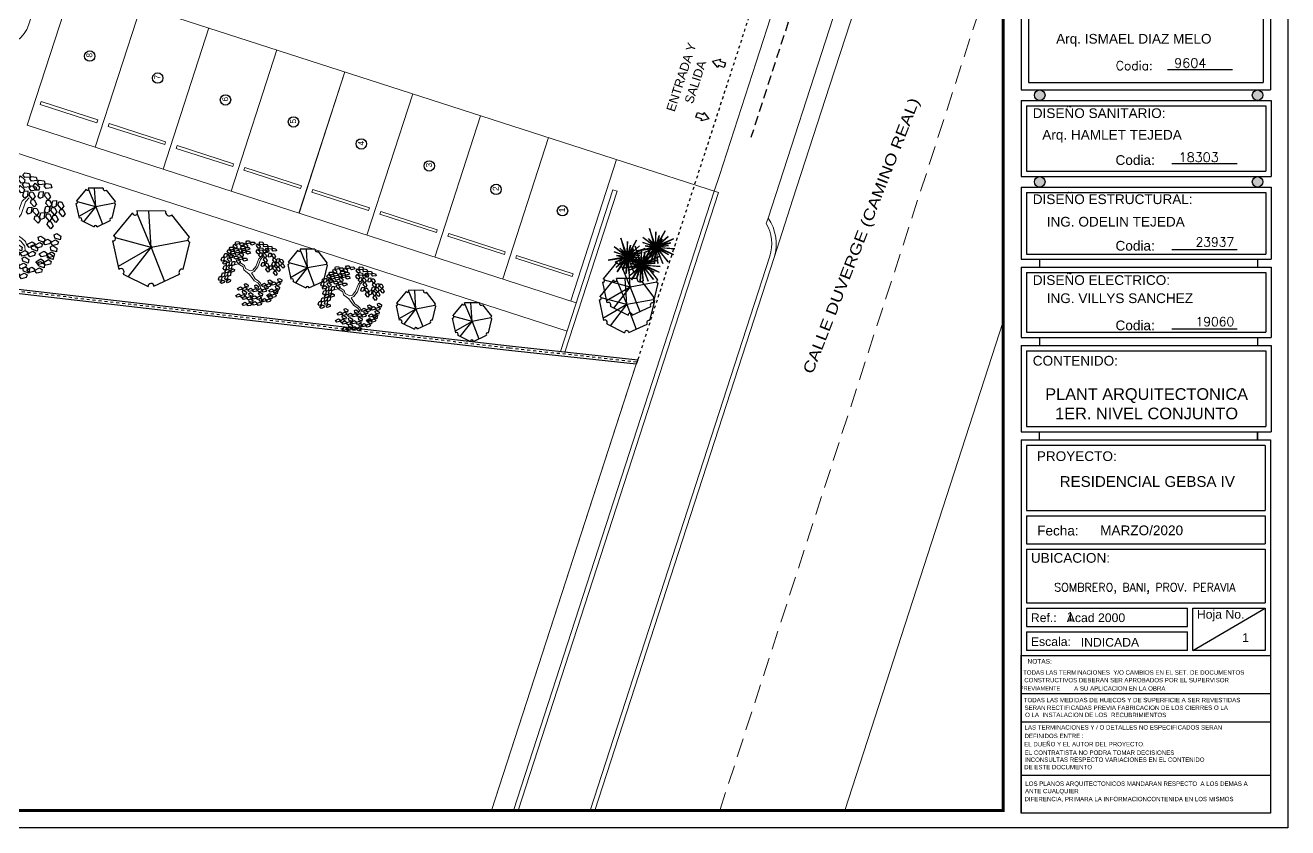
# Model space of a CAD drawing. Header units: feet. Extents: x 1019 to 2236, y -546 to 122.
# Drawn here: x 1097.82 to 1140.28, y -93.55 to -66.54 of the extents above; entities that cross this region are included whole.
import ezdxf
from ezdxf.enums import TextEntityAlignment as Align

# ---------------------------------------------------------------- set-up
doc = ezdxf.new("R2010")
doc.units = ezdxf.units.FT
doc.header["$LTSCALE"] = 0.05
doc.header["$MEASUREMENT"] = 0
for name, pattern in [('ACAD_ISO03W100', [30, 12, -18]), ('DASHDOT', [25.4, 12.7, -6.35, 0, -6.35]), ('HIDDEN', [9.525, 6.35, -3.175])]:
    doc.linetypes.add(name, pattern=pattern)
for name, color, linetype in [('1', 5, 'ACAD_ISO03W100'), ('DIM', 10, 'Continuous'), ('MARCO', 1, 'Continuous'), ('PISO', 8, 'Continuous'), ('RELLENO', 8, 'Continuous'), ('SOLAR', 2, 'DASHDOT'), ('TARGETA', 7, 'Continuous'), ('TARJETA2', 1, 'Continuous'), ('TEXTO', 2, 'Continuous'), ('textos', 7, 'Continuous'), ('TEXXT', 2, 'Continuous'), ('TXT', 2, 'Continuous')]:
    doc.layers.add(name, color=color, linetype=linetype)
for name, color, linetype, lineweight in [('A-GENM', 8, 'Continuous', 9), ('AGUAFRIA', 5, 'HIDDEN', 30), ('MB', 8, 'Continuous', 20), ('None', 7, 'Continuous', 5), ('PLANTAS', 7, 'Continuous', 9), ('VUELOS', 8, 'HIDDEN', 0)]:
    doc.layers.add(name, color=color, linetype=linetype, lineweight=lineweight)
doc.layers.add('PLANTS', color=7, linetype='Continuous', true_color=0x005716)
doc.styles.add('DAMIAN', font='arial.ttf', dxfattribs={"height": 0.12})
doc.styles.add('DIMTEXT', font='arial.ttf')
doc.styles.add('RomanD_1', font='arial.ttf', dxfattribs={"height": 150})
doc.styles.get("Standard").update_dxf_attribs({"font": 'arial.ttf'})
doc.styles.add('TITTEXTM', font='romanc.shx')

# ---------------------------------------------------------------- blocks, each defined once
blk = doc.blocks.new('Arbol200')
at = {"color": 33, "linetype": 'Continuous'}
for p, q in [((-0.703, 0.327), (-0.864, 0.436)), ((-0.703, 0.427), (-0.856, 0.517)), ((-0.28, 0.372), (-0.703, 0.427)), ((0.373, 0.354), (0.457, 0.554)), ((0.457, 0.554), (0.534, 0.672)), ((0.474, 0.309), (0.551, 0.526)), ((0.534, 0.672), (0.618, 0.726)), ((0.551, 0.526), (0.678, 0.681)), ((0.678, 0.681), (0.822, 0.726)), ((-0.288, 0.254), (-0.703, 0.327)), ((-0.059, 0.136), (-0.288, 0.254)), ((0, 0.218), (-0.28, 0.372)), ((0, 0), (-0.059, 0.136)), ((0.093, 0.1), (0, 0.218)), ((0.093, 0.1), (0.373, 0.354)), ((0.178, -0.018), (0.339, 0.164)), ((0.339, 0.164), (0.474, 0.309)), ((-0.22, -0.345), (-0.339, -0.635)), ((-0.127, -0.399), (-0.237, -0.681)), ((-0.076, -0.254), (-0.22, -0.345)), ((0.017, -0.336), (-0.127, -0.399)), ((0, 0), (-0.076, -0.254)), ((0.178, -0.018), (0.017, -0.336)), ((-0.237, -0.681), (-0.17, -0.826))]:
    blk.add_line(p, q, dxfattribs=at)
at = {"layer": 'PLANTS', "linetype": 'Continuous'}
for p, q in [((-0.926, 1.555), (-0.808, 1.652)), ((-0.808, 1.652), (-0.703, 1.601)), ((-0.697, 1.644), (-0.579, 1.741)), ((-0.685, 1.556), (-0.697, 1.644)), ((-0.474, 1.69), (-0.58, 1.542)), ((-0.579, 1.741), (-0.474, 1.69)), ((0.091, 1.601), (0.15, 1.742)), ((0.15, 1.742), (0.267, 1.747)), ((0.267, 1.747), (0.243, 1.567)), ((0.294, 1.605), (0.335, 1.703)), ((0.409, 1.465), (0.294, 1.605)), ((0.335, 1.703), (0.423, 1.692)), ((0.423, 1.692), (0.486, 1.553)), ((0.489, 1.556), (0.548, 1.697)), ((0.548, 1.697), (0.665, 1.701)), ((0.665, 1.701), (0.641, 1.522)), ((0.692, 1.56), (0.733, 1.658)), ((0.733, 1.658), (0.821, 1.647)), ((0.752, 1.501), (0.81, 1.643)), ((0.81, 1.643), (0.927, 1.647)), ((0.821, 1.647), (0.884, 1.508)), ((0.927, 1.647), (0.903, 1.467)), ((-0.939, 1.391), (-0.759, 1.414)), ((-0.904, 1.279), (-0.939, 1.391)), ((-0.914, 1.468), (-0.926, 1.555)), ((-0.809, 1.454), (-0.914, 1.468)), ((-0.753, 1.259), (-0.904, 1.279)), ((-0.9, 1.172), (-0.782, 1.269)), ((-0.703, 1.601), (-0.809, 1.454)), ((-0.677, 1.218), (-0.783, 1.07)), ((-0.782, 1.269), (-0.677, 1.218)), ((-0.759, 1.414), (-0.697, 1.327)), ((-0.697, 1.327), (-0.753, 1.259)), ((-0.718, 1.209), (-0.538, 1.232)), ((-0.684, 1.097), (-0.718, 1.209)), ((-0.706, 1.374), (-0.588, 1.471)), ((-0.694, 1.286), (-0.706, 1.374)), ((-0.589, 1.272), (-0.694, 1.286)), ((-0.58, 1.542), (-0.685, 1.556)), ((-0.483, 1.419), (-0.589, 1.272)), ((-0.588, 1.471), (-0.483, 1.419)), ((-0.538, 1.232), (-0.477, 1.146)), ((-0.477, 1.463), (-0.359, 1.559)), ((-0.465, 1.375), (-0.477, 1.463)), ((-0.477, 1.256), (-0.359, 1.353)), ((-0.465, 1.168), (-0.477, 1.256)), ((-0.359, 1.361), (-0.465, 1.375)), ((-0.254, 1.301), (-0.36, 1.154)), ((-0.359, 1.559), (-0.253, 1.508)), ((-0.253, 1.508), (-0.359, 1.361)), ((-0.359, 1.353), (-0.254, 1.301)), ((-0.248, 1.345), (-0.13, 1.441)), ((-0.236, 1.257), (-0.248, 1.345)), ((-0.131, 1.243), (-0.236, 1.257)), ((-0.025, 1.39), (-0.131, 1.243)), ((-0.13, 1.441), (-0.025, 1.39)), ((0.143, 1.529), (0.091, 1.601)), ((0.243, 1.567), (0.143, 1.529)), ((0.269, 1.12), (0.328, 1.261)), ((0.321, 1.361), (0.361, 1.459)), ((0.436, 1.22), (0.321, 1.361)), ((0.328, 1.261), (0.445, 1.266)), ((0.361, 1.459), (0.449, 1.448)), ((0.486, 1.553), (0.409, 1.465)), ((0.445, 1.266), (0.421, 1.086)), ((0.513, 1.309), (0.436, 1.22)), ((0.449, 1.448), (0.513, 1.309)), ((0.472, 1.124), (0.513, 1.222)), ((0.541, 1.484), (0.489, 1.556)), ((0.513, 1.222), (0.601, 1.211)), ((0.641, 1.522), (0.541, 1.484)), ((0.601, 1.211), (0.664, 1.072)), ((0.808, 1.42), (0.692, 1.56)), ((0.719, 1.316), (0.76, 1.414)), ((0.834, 1.175), (0.719, 1.316)), ((0.804, 1.43), (0.752, 1.501)), ((0.76, 1.414), (0.848, 1.403)), ((0.903, 1.467), (0.804, 1.43)), ((0.884, 1.508), (0.808, 1.42)), ((0.911, 1.264), (0.834, 1.175)), ((0.848, 1.403), (0.911, 1.264)), ((0.955, 1.506), (0.995, 1.604)), ((1.07, 1.365), (0.955, 1.506)), ((0.982, 1.261), (1.022, 1.359)), ((1.097, 1.121), (0.982, 1.261)), ((0.995, 1.604), (1.083, 1.593)), ((1.022, 1.359), (1.11, 1.348)), ((1.059, 1.271), (1.118, 1.412)), ((1.111, 1.199), (1.059, 1.271)), ((1.147, 1.454), (1.07, 1.365)), ((1.083, 1.593), (1.147, 1.454)), ((1.173, 1.209), (1.097, 1.121)), ((1.11, 1.348), (1.173, 1.209)), ((1.211, 1.236), (1.111, 1.199)), ((1.118, 1.412), (1.235, 1.416)), ((1.235, 1.416), (1.211, 1.236)), ((1.262, 1.275), (1.303, 1.373)), ((1.377, 1.134), (1.262, 1.275)), ((1.303, 1.373), (1.391, 1.362)), ((1.454, 1.223), (1.377, 1.134)), ((1.391, 1.362), (1.454, 1.223)), ((-1.478, 0.877), (-1.373, 0.93)), ((-1.472, 0.725), (-1.478, 0.877)), ((-1.41, 1.113), (-1.305, 1.166)), ((-1.404, 0.961), (-1.41, 1.113)), ((-1.327, 0.917), (-1.404, 0.961)), ((-1.373, 0.93), (-1.32, 0.756)), ((-1.252, 0.993), (-1.327, 0.917)), ((-1.305, 1.166), (-1.252, 0.993)), ((-1.142, 0.919), (-0.962, 0.942)), ((-1.108, 0.807), (-1.142, 0.919)), ((-1.13, 1.083), (-1.012, 1.18)), ((-1.118, 0.995), (-1.13, 1.083)), ((-1.012, 0.982), (-1.118, 0.995)), ((-0.956, 0.787), (-1.108, 0.807)), ((-1.012, 1.18), (-0.906, 1.129)), ((-0.906, 1.129), (-1.012, 0.982)), ((-0.962, 0.942), (-0.9, 0.855)), ((-0.9, 0.855), (-0.956, 0.787)), ((-0.888, 1.084), (-0.9, 1.172)), ((-0.783, 1.07), (-0.888, 1.084)), ((-0.533, 1.077), (-0.684, 1.097)), ((-0.571, 0.82), (-0.452, 0.917)), ((-0.559, 0.732), (-0.571, 0.82)), ((-0.477, 1.146), (-0.533, 1.077)), ((-0.49, 1.091), (-0.31, 1.114)), ((-0.455, 0.979), (-0.49, 1.091)), ((-0.36, 1.154), (-0.465, 1.168)), ((-0.304, 0.959), (-0.455, 0.979)), ((-0.347, 0.866), (-0.453, 0.718)), ((-0.452, 0.917), (-0.347, 0.866)), ((-0.341, 0.909), (-0.223, 1.006)), ((-0.329, 0.821), (-0.341, 0.909)), ((-0.224, 0.807), (-0.329, 0.821)), ((-0.31, 1.114), (-0.248, 1.028)), ((-0.248, 1.028), (-0.304, 0.959)), ((-0.118, 0.954), (-0.224, 0.807)), ((-0.223, 1.006), (-0.118, 0.954)), ((0.321, 1.048), (0.269, 1.12)), ((0.421, 1.086), (0.321, 1.048)), ((0.587, 0.984), (0.472, 1.124)), ((0.499, 0.88), (0.539, 0.978)), ((0.614, 0.739), (0.499, 0.88)), ((0.539, 0.978), (0.627, 0.967)), ((0.583, 0.957), (0.641, 1.098)), ((0.635, 0.885), (0.583, 0.957)), ((0.664, 1.072), (0.587, 0.984)), ((0.691, 0.828), (0.614, 0.739)), ((0.627, 0.967), (0.691, 0.828)), ((0.734, 0.922), (0.635, 0.885)), ((0.641, 1.098), (0.758, 1.102)), ((0.758, 1.102), (0.734, 0.922)), ((0.785, 0.961), (0.826, 1.059)), ((0.901, 0.821), (0.785, 0.961)), ((0.812, 0.716), (0.853, 0.815)), ((0.826, 1.059), (0.914, 1.048)), ((0.853, 0.815), (0.941, 0.804)), ((0.977, 0.909), (0.901, 0.821)), ((0.914, 1.048), (0.977, 0.909)), ((0.941, 0.804), (1.004, 0.665)), ((1.015, 0.748), (1.073, 0.889)), ((1.073, 0.889), (1.19, 0.894)), ((1.19, 0.894), (1.166, 0.714)), ((1.218, 0.752), (1.258, 0.85)), ((1.258, 0.85), (1.346, 0.839)), ((1.289, 1.03), (1.329, 1.128)), ((1.404, 0.89), (1.289, 1.03)), ((1.321, 0.829), (1.38, 0.97)), ((1.373, 0.757), (1.321, 0.829)), ((1.329, 1.128), (1.418, 1.117)), ((1.346, 0.839), (1.409, 0.7)), ((1.38, 0.97), (1.497, 0.975)), ((1.481, 0.978), (1.404, 0.89)), ((1.418, 1.117), (1.481, 0.978)), ((1.497, 0.975), (1.473, 0.795)), ((1.524, 0.833), (1.565, 0.932)), ((1.639, 0.693), (1.524, 0.833)), ((1.565, 0.932), (1.653, 0.921)), ((1.653, 0.921), (1.716, 0.782)), ((-1.613, 0.378), (-1.509, 0.431)), ((-1.545, 0.614), (-1.441, 0.667)), ((-1.539, 0.462), (-1.545, 0.614)), ((-1.462, 0.418), (-1.539, 0.462)), ((-1.509, 0.431), (-1.456, 0.257)), ((-1.395, 0.681), (-1.472, 0.725)), ((-1.387, 0.493), (-1.462, 0.418)), ((-1.441, 0.667), (-1.387, 0.493)), ((-1.32, 0.756), (-1.395, 0.681)), ((-1.348, 0.615), (-1.258, 0.772)), ((-1.239, 0.575), (-1.348, 0.615)), ((-1.308, 0.423), (-1.204, 0.476)), ((-1.303, 0.271), (-1.308, 0.423)), ((-1.258, 0.772), (-1.152, 0.769)), ((-1.24, 0.66), (-1.136, 0.712)), ((-1.235, 0.507), (-1.24, 0.66)), ((-1.131, 0.683), (-1.239, 0.575)), ((-1.157, 0.463), (-1.235, 0.507)), ((-1.204, 0.476), (-1.151, 0.302)), ((-1.083, 0.539), (-1.157, 0.463)), ((-1.152, 0.769), (-1.131, 0.683)), ((-1.136, 0.712), (-1.083, 0.539)), ((-1.066, 0.438), (-0.886, 0.461)), ((-1.032, 0.326), (-1.066, 0.438)), ((-1.053, 0.602), (-0.935, 0.699)), ((-1.042, 0.514), (-1.053, 0.602)), ((-0.936, 0.501), (-1.042, 0.514)), ((-0.83, 0.648), (-0.936, 0.501)), ((-0.935, 0.699), (-0.83, 0.648)), ((-0.886, 0.461), (-0.824, 0.374)), ((-0.824, 0.691), (-0.706, 0.788)), ((-0.812, 0.603), (-0.824, 0.691)), ((-0.707, 0.589), (-0.812, 0.603)), ((-0.601, 0.737), (-0.707, 0.589)), ((-0.706, 0.788), (-0.601, 0.737)), ((-0.583, 0.655), (-0.403, 0.678)), ((-0.549, 0.544), (-0.583, 0.655)), ((-0.453, 0.718), (-0.559, 0.732)), ((-0.397, 0.523), (-0.549, 0.544)), ((-0.403, 0.678), (-0.341, 0.592)), ((-0.341, 0.592), (-0.397, 0.523)), ((0.667, 0.467), (0.726, 0.608)), ((0.719, 0.395), (0.667, 0.467)), ((0.819, 0.432), (0.719, 0.395)), ((0.726, 0.608), (0.843, 0.612)), ((0.927, 0.576), (0.812, 0.716)), ((0.843, 0.612), (0.819, 0.432)), ((0.87, 0.471), (0.911, 0.569)), ((0.985, 0.33), (0.87, 0.471)), ((0.911, 0.569), (0.999, 0.558)), ((1.004, 0.665), (0.927, 0.576)), ((1.062, 0.419), (0.985, 0.33)), ((0.999, 0.558), (1.062, 0.419)), ((1.067, 0.676), (1.015, 0.748)), ((1.166, 0.714), (1.067, 0.676)), ((1.333, 0.612), (1.218, 0.752)), ((1.244, 0.508), (1.285, 0.606)), ((1.36, 0.367), (1.244, 0.508)), ((1.285, 0.606), (1.373, 0.595)), ((1.409, 0.7), (1.333, 0.612)), ((1.436, 0.456), (1.36, 0.367)), ((1.473, 0.795), (1.373, 0.757)), ((1.373, 0.595), (1.436, 0.456)), ((1.455, 0.312), (1.514, 0.453)), ((1.514, 0.453), (1.631, 0.458)), ((1.551, 0.589), (1.591, 0.687)), ((1.666, 0.449), (1.551, 0.589)), ((1.591, 0.687), (1.679, 0.676)), ((1.631, 0.458), (1.607, 0.278)), ((1.716, 0.782), (1.639, 0.693)), ((1.658, 0.316), (1.699, 0.415)), ((1.743, 0.537), (1.666, 0.449)), ((1.679, 0.676), (1.743, 0.537)), ((1.699, 0.415), (1.787, 0.403)), ((1.787, 0.403), (1.85, 0.264)), ((-1.608, 0.225), (-1.613, 0.378)), ((-1.53, 0.182), (-1.608, 0.225)), ((-1.456, 0.257), (-1.53, 0.182)), ((-1.484, 0.116), (-1.393, 0.273)), ((-1.374, 0.075), (-1.484, 0.116)), ((-1.393, 0.273), (-1.287, 0.27)), ((-1.266, 0.184), (-1.374, 0.075)), ((-1.225, 0.227), (-1.303, 0.271)), ((-1.287, 0.27), (-1.266, 0.184)), ((-1.151, 0.302), (-1.225, 0.227)), ((-1.179, 0.161), (-1.088, 0.318)), ((-1.069, 0.121), (-1.179, 0.161)), ((-1.088, 0.318), (-0.982, 0.315)), ((-0.961, 0.229), (-1.069, 0.121)), ((-0.88, 0.305), (-1.032, 0.326)), ((-0.982, 0.315), (-0.961, 0.229)), ((-0.824, 0.374), (-0.88, 0.305)), ((0.701, -0.087), (0.76, 0.054)), ((0.76, 0.054), (0.877, 0.058)), ((0.877, 0.058), (0.853, -0.122)), ((0.897, 0.226), (0.938, 0.324)), ((1.012, 0.086), (0.897, 0.226)), ((0.904, -0.083), (0.945, 0.015)), ((0.938, 0.324), (1.026, 0.313)), ((0.945, 0.015), (1.033, 0.004)), ((1.089, 0.174), (1.012, 0.086)), ((1.026, 0.313), (1.089, 0.174)), ((1.033, 0.004), (1.096, -0.135)), ((1.091, -0.105), (1.149, 0.036)), ((1.133, 0.24), (1.192, 0.381)), ((1.185, 0.168), (1.133, 0.24)), ((1.149, 0.036), (1.266, 0.04)), ((1.285, 0.205), (1.185, 0.168)), ((1.192, 0.381), (1.309, 0.385)), ((1.266, 0.04), (1.242, -0.14)), ((1.309, 0.385), (1.285, 0.205)), ((1.336, 0.244), (1.377, 0.342)), ((1.451, 0.104), (1.336, 0.244)), ((1.363, -0.001), (1.403, 0.098)), ((1.377, 0.342), (1.465, 0.331)), ((1.403, 0.098), (1.491, 0.086)), ((1.528, 0.192), (1.451, 0.104)), ((1.507, 0.24), (1.455, 0.312)), ((1.465, 0.331), (1.528, 0.192)), ((1.491, 0.086), (1.555, -0.053)), ((1.607, 0.278), (1.507, 0.24)), ((1.773, 0.176), (1.658, 0.316)), ((1.685, 0.072), (1.725, 0.17)), ((1.8, -0.068), (1.685, 0.072)), ((1.725, 0.17), (1.813, 0.159)), ((1.85, 0.264), (1.773, 0.176)), ((1.877, 0.02), (1.8, -0.068)), ((1.813, 0.159), (1.877, 0.02)), ((-1.553, -0.335), (-1.463, -0.262)), ((-1.516, -0.483), (-1.553, -0.335)), ((-1.537, -0.09), (-1.446, -0.016)), ((-1.499, -0.238), (-1.537, -0.09)), ((-1.414, -0.264), (-1.499, -0.238)), ((-1.463, -0.262), (-1.374, -0.42)), ((-1.446, -0.016), (-1.357, -0.175)), ((-1.357, -0.175), (-1.414, -0.264)), ((-1.372, -0.564), (-1.316, -0.391)), ((-1.316, -0.391), (-1.212, -0.372)), ((-1.212, -0.372), (-1.173, -0.452)), ((-1.206, -0.308), (-1.116, -0.234)), ((-1.169, -0.456), (-1.206, -0.308)), ((-1.116, -0.234), (-1.027, -0.392)), ((-1.027, -0.392), (-1.084, -0.482)), ((-1.028, -0.471), (-0.937, -0.398)), ((-1.012, -0.226), (-0.921, -0.152)), ((-0.974, -0.374), (-1.012, -0.226)), ((-0.889, -0.4), (-0.974, -0.374)), ((-0.937, -0.398), (-0.849, -0.556)), ((-0.921, -0.152), (-0.832, -0.311)), ((-0.832, -0.311), (-0.889, -0.4)), ((-0.622, -0.317), (-0.531, -0.243)), ((-0.584, -0.465), (-0.622, -0.317)), ((-0.531, -0.243), (-0.442, -0.402)), ((0.753, -0.159), (0.701, -0.087)), ((0.853, -0.122), (0.753, -0.159)), ((1.019, -0.223), (0.904, -0.083)), ((0.931, -0.328), (0.971, -0.229)), ((1.046, -0.468), (0.931, -0.328)), ((0.971, -0.229), (1.059, -0.24)), ((1.096, -0.135), (1.019, -0.223)), ((1.123, -0.379), (1.046, -0.468)), ((1.059, -0.24), (1.123, -0.379)), ((1.143, -0.177), (1.091, -0.105)), ((1.242, -0.14), (1.143, -0.177)), ((1.294, -0.101), (1.334, -0.003)), ((1.409, -0.241), (1.294, -0.101)), ((1.321, -0.346), (1.361, -0.247)), ((1.436, -0.486), (1.321, -0.346)), ((1.334, -0.003), (1.422, -0.014)), ((1.361, -0.247), (1.449, -0.259)), ((1.478, -0.141), (1.363, -0.001)), ((1.485, -0.153), (1.409, -0.241)), ((1.422, -0.014), (1.485, -0.153)), ((1.512, -0.398), (1.436, -0.486)), ((1.449, -0.259), (1.512, -0.398)), ((1.555, -0.053), (1.478, -0.141)), ((-1.431, -0.51), (-1.516, -0.483)), ((-1.374, -0.42), (-1.431, -0.51)), ((-1.384, -0.644), (-1.293, -0.57)), ((-1.347, -0.792), (-1.384, -0.644)), ((-1.256, -0.58), (-1.372, -0.564)), ((-1.262, -0.818), (-1.347, -0.792)), ((-1.293, -0.57), (-1.205, -0.728)), ((-1.205, -0.728), (-1.262, -0.818)), ((-1.173, -0.452), (-1.256, -0.58)), ((-1.223, -0.553), (-1.132, -0.479)), ((-1.185, -0.701), (-1.223, -0.553)), ((-1.1, -0.727), (-1.185, -0.701)), ((-1.084, -0.482), (-1.169, -0.456)), ((-1.132, -0.479), (-1.043, -0.638)), ((-1.043, -0.638), (-1.1, -0.727)), ((-1.041, -0.782), (-0.986, -0.609)), ((-0.925, -0.798), (-1.041, -0.782)), ((-0.99, -0.619), (-1.028, -0.471)), ((-0.906, -0.646), (-0.99, -0.619)), ((-0.986, -0.609), (-0.882, -0.59)), ((-0.843, -0.67), (-0.925, -0.798)), ((-0.849, -0.556), (-0.906, -0.646)), ((-0.882, -0.59), (-0.843, -0.67)), ((-0.846, -0.7), (-0.791, -0.527)), ((-0.731, -0.716), (-0.846, -0.7)), ((-0.842, -0.78), (-0.751, -0.706)), ((-0.804, -0.928), (-0.842, -0.78)), ((-0.791, -0.527), (-0.687, -0.508)), ((-0.751, -0.706), (-0.663, -0.864)), ((-0.648, -0.588), (-0.731, -0.716)), ((-0.687, -0.508), (-0.648, -0.588)), ((-0.639, -0.562), (-0.548, -0.489)), ((-0.601, -0.71), (-0.639, -0.562)), ((-0.63, -0.798), (-0.539, -0.724)), ((-0.593, -0.946), (-0.63, -0.798)), ((-0.516, -0.736), (-0.601, -0.71)), ((-0.499, -0.491), (-0.584, -0.465)), ((-0.548, -0.489), (-0.459, -0.647)), ((-0.539, -0.724), (-0.451, -0.883)), ((-0.459, -0.647), (-0.516, -0.736)), ((-0.442, -0.402), (-0.499, -0.491)), ((-0.457, -0.791), (-0.401, -0.618)), ((-0.341, -0.807), (-0.457, -0.791)), ((-0.401, -0.618), (-0.297, -0.599)), ((-0.258, -0.679), (-0.341, -0.807)), ((-0.297, -0.599), (-0.258, -0.679)), ((-1.401, -0.889), (-1.31, -0.815)), ((-1.363, -1.037), (-1.401, -0.889)), ((-1.278, -1.063), (-1.363, -1.037)), ((-1.31, -0.815), (-1.221, -0.974)), ((-1.221, -0.974), (-1.278, -1.063)), ((-1.219, -1.118), (-1.164, -0.945)), ((-1.103, -1.134), (-1.219, -1.118)), ((-1.164, -0.945), (-1.059, -0.926)), ((-1.021, -1.006), (-1.103, -1.134)), ((-1.059, -0.926), (-1.021, -1.006)), ((-1.054, -1.134), (-0.963, -1.06)), ((-1.016, -1.282), (-1.054, -1.134)), ((-1.037, -0.889), (-0.946, -0.815)), ((-0.999, -1.037), (-1.037, -0.889)), ((-0.915, -1.063), (-0.999, -1.037)), ((-0.963, -1.06), (-0.874, -1.219)), ((-0.946, -0.815), (-0.857, -0.973)), ((-0.857, -0.973), (-0.915, -1.063)), ((-0.872, -1.363), (-0.817, -1.19)), ((-0.859, -1.025), (-0.768, -0.951)), ((-0.821, -1.173), (-0.859, -1.025)), ((-0.736, -1.199), (-0.821, -1.173)), ((-0.817, -1.19), (-0.712, -1.171)), ((-0.72, -0.954), (-0.804, -0.928)), ((-0.768, -0.951), (-0.679, -1.11)), ((-0.679, -1.11), (-0.736, -1.199)), ((-0.663, -0.864), (-0.72, -0.954)), ((-0.712, -1.171), (-0.674, -1.251)), ((-0.677, -1.254), (-0.622, -1.081)), ((-0.647, -1.043), (-0.556, -0.97)), ((-0.609, -1.191), (-0.647, -1.043)), ((-0.622, -1.081), (-0.517, -1.062)), ((-0.524, -1.218), (-0.609, -1.191)), ((-0.508, -0.972), (-0.593, -0.946)), ((-0.479, -1.142), (-0.561, -1.27)), ((-0.556, -0.97), (-0.467, -1.128)), ((-0.467, -1.128), (-0.524, -1.218)), ((-0.517, -1.062), (-0.479, -1.142)), ((-0.451, -0.883), (-0.508, -0.972)), ((-0.465, -1.272), (-0.41, -1.099)), ((-0.41, -1.099), (-0.305, -1.08)), ((-0.267, -1.16), (-0.349, -1.288)), ((-0.327, -0.888), (-0.146, -0.871)), ((-0.296, -1.001), (-0.327, -0.888)), ((-0.305, -1.08), (-0.267, -1.16)), ((-0.146, -1.026), (-0.296, -1.001)), ((-0.242, -1.169), (-0.061, -1.152)), ((-0.212, -1.282), (-0.242, -1.169)), ((-0.146, -0.871), (-0.087, -0.959)), ((-0.087, -0.959), (-0.146, -1.026)), ((-0.109, -1.002), (0.072, -0.985)), ((-0.079, -1.115), (-0.109, -1.002)), ((0.072, -1.14), (-0.079, -1.115)), ((-0.061, -1.152), (-0.003, -1.24)), ((0.068, -0.921), (0.093, -0.817)), ((0.204, -1.041), (0.068, -0.921)), ((0.072, -0.985), (0.13, -1.073)), ((0.13, -1.073), (0.072, -1.14)), ((0.093, -0.817), (0.182, -0.814)), ((0.153, -1.202), (0.178, -1.099)), ((0.289, -1.322), (0.153, -1.202)), ((0.178, -1.099), (0.266, -1.096)), ((0.182, -0.814), (0.266, -0.942)), ((0.266, -0.942), (0.204, -1.041)), ((0.258, -0.988), (0.438, -0.97)), ((0.288, -1.1), (0.258, -0.988)), ((0.266, -1.096), (0.351, -1.223)), ((0.439, -1.126), (0.288, -1.1)), ((0.438, -0.97), (0.497, -1.059)), ((0.497, -1.059), (0.439, -1.126)), ((0.475, -1.102), (0.656, -1.085)), ((0.506, -1.215), (0.475, -1.102)), ((0.653, -1.02), (0.677, -0.917)), ((0.789, -1.141), (0.653, -1.02)), ((0.656, -1.085), (0.715, -1.173)), ((0.715, -1.173), (0.656, -1.24)), ((0.677, -0.917), (0.766, -0.914)), ((0.766, -0.914), (0.85, -1.042)), ((0.85, -1.042), (0.789, -1.141)), ((-0.931, -1.308), (-1.016, -1.282)), ((-0.874, -1.219), (-0.931, -1.308)), ((-0.756, -1.379), (-0.872, -1.363)), ((-0.674, -1.251), (-0.756, -1.379)), ((-0.561, -1.27), (-0.677, -1.254)), ((-0.666, -1.369), (-0.485, -1.352)), ((-0.635, -1.482), (-0.666, -1.369)), ((-0.485, -1.507), (-0.635, -1.482)), ((-0.485, -1.352), (-0.426, -1.44)), ((-0.426, -1.44), (-0.485, -1.507)), ((-0.349, -1.288), (-0.465, -1.272)), ((-0.448, -1.483), (-0.267, -1.466)), ((-0.418, -1.596), (-0.448, -1.483)), ((-0.267, -1.621), (-0.418, -1.596)), ((-0.271, -1.402), (-0.246, -1.298)), ((-0.135, -1.522), (-0.271, -1.402)), ((-0.267, -1.466), (-0.209, -1.554)), ((-0.209, -1.554), (-0.267, -1.621)), ((-0.246, -1.298), (-0.157, -1.295)), ((-0.061, -1.307), (-0.212, -1.282)), ((-0.157, -1.295), (-0.073, -1.423)), ((-0.073, -1.423), (-0.135, -1.522)), ((-0.003, -1.24), (-0.061, -1.307)), ((-0.024, -1.283), (0.156, -1.266)), ((0.006, -1.396), (-0.024, -1.283)), ((0.157, -1.421), (0.006, -1.396)), ((0.156, -1.266), (0.215, -1.355)), ((0.215, -1.355), (0.157, -1.421)), ((0.351, -1.223), (0.289, -1.322)), ((0.368, -1.296), (0.549, -1.279)), ((0.398, -1.409), (0.368, -1.296)), ((0.549, -1.434), (0.398, -1.409)), ((0.656, -1.24), (0.506, -1.215)), ((0.549, -1.279), (0.607, -1.367)), ((0.607, -1.367), (0.549, -1.434)), ((0.586, -1.41), (0.766, -1.393)), ((0.616, -1.523), (0.586, -1.41)), ((0.767, -1.549), (0.616, -1.523)), ((0.763, -1.329), (0.788, -1.226)), ((0.899, -1.449), (0.763, -1.329)), ((0.766, -1.393), (0.825, -1.482)), ((0.825, -1.482), (0.767, -1.549)), ((0.788, -1.226), (0.876, -1.223)), ((0.876, -1.223), (0.961, -1.35)), ((0.961, -1.35), (0.899, -1.449))]:
    blk.add_line(p, q, dxfattribs=at)
blk = doc.blocks.new('ARBOL4')
at = {"layer": 'PLANTS'}
for p, q in [((-0.215225, 0.439234), (-0.445698, 0.173788)), ((-0.172006, 0.430212), (0, 0)), ((0.18998, 0.442934), (-0.157772, 0.457476)), ((0.465439, 0.126688), (0.258534, 0.409628)), ((0, 0), (0.381619, 0.241316)), ((-0.474293, 0.087687), (-0.409359, -0.263952)), ((0.392021, -0.274733), (0.48214, 0.055782)), ((0, 0), (-0.436626, -0.116299)), ((-0.37373, -0.251589), (0, 0)), ((0, 0), (-0.030926, -0.456175)), ((0.410256, -0.207857), (0, 0)), ((0, 0), (0.311329, -0.356352)), ((-0.375843, -0.309965), (-0.049034, -0.484529)), ((0.011921, -0.485418), (0.345337, -0.341692))]:
    blk.add_line(p, q, dxfattribs=at)
for centre, radius, start, end in [((-0.189074, 0.45647), 0.031319, 213.386078, 1.840691), ((0.228399, 0.434803), 0.03927, 168.050674, 320.127319), ((-0.47347, 0.135212), 0.047533, 269.007996, 54.248581), ((0, 0), 0.01, 0, 180), ((0.474388, 0.091377), 0.036427, 104.220505, 282.287354), ((0, 0), 0.01, 180, 0), ((-0.383672, -0.280455), 0.030531, 284.858551, 147.280869), ((0.371318, -0.310052), 0.04094, 59.622765, 230.608597), ((-0.018543, -0.484042), 0.030495, 357.413361, 180.915833)]:
    blk.add_arc(centre, radius, start, end, dxfattribs=at)
blk = doc.blocks.new('T36')
at = {"color": 86, "linetype": 'Continuous'}
for p, q in [((-0.003, -0.009), (-0.294, 0.392)), ((-0.294, 0.392), (-0.079, 0.067)), ((-0.003, -0.009), (-0.181, 0.345)), ((-0.181, 0.345), (-0.083, 0.101)), ((-0.003, -0.009), (-0.054, 0.472)), ((-0.054, 0.472), (-0.003, 0.092)), ((-0.003, -0.009), (0.098, 0.472)), ((-0.003, 0.092), (0.098, 0.472)), ((-0.003, -0.009), (0.307, 0.369)), ((-0.003, -0.009), (0.123, 0.345)), ((0.307, 0.369), (0.053, 0.08)), ((0.123, 0.345), (0.053, 0.08)), ((-0.003, -0.009), (-0.46, 0.143)), ((-0.46, 0.143), (-0.13, 0.041)), ((-0.003, -0.009), (-0.333, 0.244)), ((-0.333, 0.244), (-0.029, 0.016)), ((-0.003, -0.009), (-0.308, 0.016)), ((-0.308, 0.016), (-0.079, 0.016)), ((-0.003, -0.009), (-0.232, 0.117)), ((-0.232, 0.117), (-0.13, 0.041)), ((-0.003, -0.009), (-0.105, 0.295)), ((-0.105, 0.295), (-0.011, 0.059)), ((-0.003, -0.009), (0.377, 0.244)), ((-0.003, -0.009), (0.402, 0.117)), ((-0.003, -0.009), (0.427, 0.041)), ((0.377, 0.244), (0.047, 0.041)), ((0.402, 0.117), (0.047, 0.016)), ((0.427, 0.041), (0.047, -0.009)), ((-0.003, -0.009), (-0.434, -0.263)), ((-0.434, -0.263), (-0.089, -0.09)), ((-0.003, -0.009), (-0.384, -0.085)), ((-0.384, -0.085), (-0.059, -0.042)), ((-0.003, -0.009), (-0.181, -0.39)), ((-0.003, -0.009), (-0.181, -0.238)), ((-0.181, -0.238), (-0.059, -0.042)), ((-0.029, -0.085), (-0.181, -0.39)), ((-0.003, -0.009), (-0.054, -0.364)), ((-0.054, -0.364), (-0.029, -0.085)), ((-0.003, -0.009), (0.183, -0.472)), ((-0.003, -0.009), (0.427, -0.187)), ((-0.003, -0.009), (0.022, -0.288)), ((-0.003, -0.009), (0.351, -0.06)), ((-0.003, -0.009), (0.199, -0.288)), ((-0.003, -0.009), (0.326, -0.238)), ((0.022, -0.288), (0.022, -0.085)), ((0.199, -0.288), (0.047, -0.06)), ((0.183, -0.472), (0.047, -0.085)), ((0.351, -0.06), (0.073, -0.035)), ((0.427, -0.187), (0.098, -0.06)), ((0.098, -0.06), (0.326, -0.238))]:
    blk.add_line(p, q, dxfattribs=at)
blk = doc.blocks.new('Arbol222')
at = {"layer": 'PLANTS', "lineweight": 15, "xscale": 1.5, "yscale": 1.5, "zscale": 1.5}
blk.add_blockref('T36', (0.005, 0.014), dxfattribs=at)
blk = doc.blocks.new('A$C7FF54E45')
at = {"layer": 'SOLAR', "linetype": 'Continuous', "ltscale": 0.15}
blk.add_lwpolyline([(66.124, 33.191), (34.853, 30.693), (7.642, 28.496), (3.32, 28.119), (3.338, 28.271), (7.63, 28.645), (34.841, 30.843), (66.26, 33.352), (68.078, 13.246), (60.53, 11.749), (47.102, 9.086), (34.373, 6.546), (24.073, 4.557), (22.007, 4.131), (9.481, 1.696), (-0.018, -0.156), (0, 0)], dxfattribs=at)
at = {"layer": 'SOLAR', "ltscale": 0.03}
blk.add_lwpolyline([(3.342, 28.196), (7.636, 28.57), (34.847, 30.768), (66.118, 33.265), (67.917, 13.367), (60.501, 11.896), (47.073, 9.233), (34.344, 6.693), (24.044, 4.704), (21.978, 4.278), (9.452, 1.843), (0, 0), (3.328, 28.184)], dxfattribs=at)
blk = doc.blocks.new('A$C254F7BEB')
at = {"layer": 'RELLENO', "ltscale": 45}
h = blk.add_hatch(dxfattribs=at)
h.set_pattern_fill('ANSI31', color=256, scale=0.001)
h.set_pattern_definition([(45, (-176.37313094, 318.3908807), (-8.838834765e-05, 8.838834765e-05), [])])
edge = h.paths.add_edge_path()
edge.add_line((0.181, 0), (0.4, 0))
edge.add_line((0.4, 0), (0.4, 0.353))
edge.add_line((0.4, 0.353), (0.528, 0.353))
edge.add_line((0.528, 0.353), (0.264, 0.753))
edge.add_line((0.264, 0.753), (0, 0.353))
edge.add_line((0, 0.353), (0.128, 0.353))
edge.add_line((0.128, 0.353), (0.128, 0))
edge.add_line((0.128, 0), (0.347, 0))
blk.add_lwpolyline([(0.181, 0), (0.4, 0), (0.4, 0.353), (0.528, 0.353), (0.264, 0.753), (0, 0.353), (0.128, 0.353), (0.128, 0), (0.347, 0)], dxfattribs=at)

msp = doc.modelspace()

# ---------------------------------------------------------------- hatches: boundary and pattern name
at = {"layer": 'textos'}
h = msp.add_hatch(color=7, dxfattribs=at)
h.paths.add_polyline_path([(1131.936, -68.721, 1), (1131.936, -69.076, 1)])
h.paths.add_polyline_path([(1139.262, -68.721, 1), (1139.262, -69.076, 1)])
h = msp.add_hatch(color=7, dxfattribs=at)
h.paths.add_polyline_path([(1131.936, -71.639, 1), (1131.936, -71.994, 1)])
h.paths.add_polyline_path([(1139.262, -71.639, 1), (1139.262, -71.994, 1)])

# ---------------------------------------------------------------- linework, layer by layer
at = {"layer": '1', "color": 4, "linetype": 'Continuous'}
for p, q in [((1131.308, -89.035), (1139.701, -89.035)), ((1131.308, -89.993), (1139.701, -89.993)), ((1131.308, -91.778), (1139.701, -91.778))]:
    msp.add_line(p, q, dxfattribs=at)
at = {"layer": 'A-GENM'}
for p, q in [((1102.289, -53.094), (1097.934, -66.543)), ((1097.89, -69.907), (1101.436, -58.967)), ((1097.893, -69.908), (1099.433, -65.151)), ((1100.176, -70.647), (1101.717, -65.89)), ((1102.459, -71.387), (1104, -66.63)), ((1122.801, -73.033), (1124.989, -66.279)), ((1104.743, -72.126), (1106.283, -67.369)), ((1107.026, -72.865), (1108.566, -68.109)), ((1107.029, -72.866), (1108.569, -68.109)), ((1109.312, -73.606), (1110.852, -68.849)), ((1111.595, -74.345), (1113.135, -69.588)), ((1097.89, -69.907), (1116.352, -75.885)), ((1113.878, -75.084), (1115.419, -70.327)), ((1097.006, -70.672), (1116.044, -76.837)), ((1117.705, -71.068), (1116.164, -75.824))]:
    msp.add_line(p, q, dxfattribs=at)
at = {"layer": 'A-GENM', "extrusion": (7.74729e-15, 7.31823e-14, -1)}
msp.add_line((1099.431, -65.15), (1117.94, -71.144), dxfattribs=at)
at = {"layer": 'A-GENM'}
for points in [[(1123.002, -74.36), (1123.637, -72.399), (1124.87, -68.592), (1125.929, -65.322)], [(1120.991, -72.132), (1121.164, -71.598), (1122.397, -67.791), (1122.993, -65.948)], [(1121.134, -72.178), (1117.94, -71.144)], [(1114.242, -92.975), (1120.991, -72.132)], [(1114.399, -92.975), (1121.134, -72.178)], [(1122.742, -73.218), (1122.801, -73.033)], [(1116.817, -92.975), (1122.86, -74.314)], [(1125.383, -92.975), (1130.712, -76.518)], [(1113.506, -92.975), (1118.37, -77.954)], [(1113.506, -92.975), (1118.337, -78.055)]]:
    msp.add_lwpolyline(points, dxfattribs=at)
for points in [[(1100.261, -69.729), (1100.23, -69.824), (1098.327, -69.208), (1098.358, -69.112)], [(1102.544, -70.468), (1102.513, -70.563), (1100.61, -69.947), (1100.641, -69.852)], [(1104.83, -71.208), (1104.799, -71.303), (1102.896, -70.687), (1102.927, -70.592)], [(1107.113, -71.947), (1107.082, -72.043), (1105.179, -71.426), (1105.21, -71.331)], [(1109.396, -72.687), (1109.365, -72.782), (1107.463, -72.166), (1107.494, -72.071)], [(1111.68, -73.426), (1111.649, -73.521), (1109.746, -72.905), (1109.777, -72.81)], [(1113.965, -74.166), (1113.935, -74.262), (1112.032, -73.645), (1112.063, -73.55)], [(1116.249, -74.906), (1116.218, -75.001), (1114.315, -74.385), (1114.346, -74.29)]]:
    msp.add_lwpolyline(points, close=True, dxfattribs=at)
for points in [[(1116.817, -92.975), (1122.86, -74.314, 0.213422), (1122.742, -73.218, 0.213422)], [(1116.974, -92.975), (1123.002, -74.36, 0.236068), (1122.801, -73.033, 0.236068)]]:
    msp.add_lwpolyline(points, format="xyb", dxfattribs=at)
msp.add_arc((1096.983, -66.235), 1, 270.0737, 342.057, dxfattribs=at)
at = {"layer": 'AGUAFRIA'}
msp.add_line((1126.415, -57.376), (1122.224, -70.319), dxfattribs=at)
at = {"layer": 'MARCO'}
msp.add_lwpolyline([(1054.272, -37.551), (1140.276, -37.551), (1140.276, -93.554), (1054.272, -93.554)], close=True, dxfattribs=at)
at = {"layer": 'MARCO', "const_width": 0.1}
msp.add_lwpolyline([(1130.712, -38.13), (1054.851, -38.13), (1054.851, -92.975), (1130.712, -92.975)], close=True, dxfattribs=at)
at = {"layer": 'MB'}
for p, q in [((1117.584, -72.08), (1115.821, -77.525)), ((1117.727, -72.126), (1115.973, -77.542)), ((1117.584, -72.08), (1117.727, -72.126))]:
    msp.add_line(p, q, dxfattribs=at)
at = {"layer": 'TARGETA', "color": 3}
for p, q in [((1131.308, -64.591), (1131.308, -68.721)), ((1131.56, -64.842), (1131.56, -68.47)), ((1139.45, -64.842), (1139.45, -68.47)), ((1139.701, -64.591), (1139.701, -68.721)), ((1131.308, -68.721), (1139.701, -68.721)), ((1131.56, -68.47), (1139.45, -68.47)), ((1131.308, -69.076), (1139.717, -69.076)), ((1131.308, -69.076), (1131.308, -71.639)), ((1139.717, -69.076), (1139.717, -71.639)), ((1131.487, -69.255), (1139.538, -69.255)), ((1131.487, -69.255), (1131.487, -71.46)), ((1139.538, -69.255), (1139.538, -71.46)), ((1131.308, -71.639), (1139.717, -71.639)), ((1131.487, -71.46), (1139.538, -71.46)), ((1131.308, -71.994), (1131.308, -74.422)), ((1131.308, -71.994), (1139.717, -71.994)), ((1139.717, -71.994), (1139.717, -74.422)), ((1131.487, -72.173), (1131.487, -74.243)), ((1131.487, -72.173), (1139.538, -72.173)), ((1139.538, -72.173), (1139.538, -74.243)), ((1131.487, -74.243), (1139.538, -74.243)), ((1131.308, -74.422), (1139.717, -74.422)), ((1131.308, -74.69), (1131.308, -77.058)), ((1131.308, -74.69), (1139.717, -74.69)), ((1139.717, -74.69), (1139.717, -77.058)), ((1131.487, -74.868), (1131.487, -76.879)), ((1131.487, -74.868), (1139.538, -74.868)), ((1131.487, -74.868), (1131.487, -76.879)), ((1139.538, -74.868), (1139.538, -76.879)), ((1131.308, -77.058), (1139.717, -77.058)), ((1131.487, -76.879), (1139.538, -76.879)), ((1131.487, -76.879), (1139.538, -76.879)), ((1139.261, -77.058), (1139.261, -77.325)), ((1131.308, -77.325), (1131.308, -78.295)), ((1131.308, -77.325), (1131.308, -80.226)), ((1131.308, -77.325), (1131.308, -78.307)), ((1131.308, -77.325), (1139.717, -77.325)), ((1131.487, -77.504), (1131.487, -80.047)), ((1131.487, -77.504), (1139.538, -77.504)), ((1139.538, -77.504), (1139.538, -80.047)), ((1139.717, -77.325), (1139.717, -80.226)), ((1131.308, -80.226), (1139.717, -80.226)), ((1131.487, -80.047), (1139.538, -80.047)), ((1131.308, -80.493), (1139.701, -80.493)), ((1131.308, -80.493), (1131.308, -87.765)), ((1139.701, -80.493), (1139.701, -87.765)), ((1131.487, -80.683), (1131.487, -82.881)), ((1139.522, -80.683), (1131.487, -80.683)), ((1139.522, -80.683), (1139.522, -82.881)), ((1131.487, -82.881), (1139.522, -82.881)), ((1131.487, -83.059), (1139.522, -83.059)), ((1131.487, -83.059), (1131.487, -84.003)), ((1139.522, -83.059), (1139.522, -84.003)), ((1131.487, -84.003), (1139.522, -84.003)), ((1131.487, -84.182), (1131.487, -85.979)), ((1131.487, -84.182), (1139.522, -84.182)), ((1131.487, -84.182), (1139.522, -84.182)), ((1139.522, -84.182), (1139.522, -85.979)), ((1131.487, -85.979), (1139.522, -85.979)), ((1131.487, -86.158), (1131.487, -86.783)), ((1131.487, -86.158), (1136.903, -86.158)), ((1136.903, -86.783), (1136.903, -86.158)), ((1137.082, -86.158), (1139.522, -86.158)), ((1137.082, -87.586), (1139.522, -86.158)), ((1137.082, -87.586), (1137.082, -86.158)), ((1139.522, -86.158), (1139.522, -87.586)), ((1131.487, -86.783), (1136.903, -86.783)), ((1131.487, -86.961), (1131.487, -87.586)), ((1131.487, -86.961), (1136.903, -86.961)), ((1136.903, -87.586), (1136.903, -86.961)), ((1136.903, -87.586), (1131.487, -87.586)), ((1139.522, -87.586), (1137.082, -87.586))]:
    msp.add_line(p, q, dxfattribs=at)
at = {"layer": 'TARJETA2', "color": 7}
msp.add_line((1131.308, -87.765), (1131.308, -93.051), dxfattribs=at)
at = {"layer": 'textos', "color": 7}
for p, q in [((1131.308, -74.69), (1131.308, -76)), ((1131.934, -74.422), (1131.934, -74.69)), ((1139.261, -74.422), (1139.261, -74.69)), ((1131.934, -77.058), (1131.934, -77.325)), ((1131.308, -80.232), (1131.308, -80.226)), ((1131.918, -80.226), (1131.918, -80.493)), ((1139.245, -80.226), (1139.245, -80.493)), ((1139.261, -80.227), (1139.261, -80.495)), ((1139.701, -87.765), (1131.308, -87.765)), ((1139.701, -87.541), (1139.701, -93.051)), ((1131.308, -93.051), (1139.701, -93.051))]:
    msp.add_line(p, q, dxfattribs=at)
for centre in [(1131.936, -68.899), (1139.262, -68.899), (1131.936, -71.817), (1139.262, -71.817)]:
    msp.add_circle(centre, 0.178, dxfattribs=at)
at = {"layer": 'TEXXT'}
for p, q in [((1136.233, -68.032), (1138.422, -68.032)), ((1136.382, -71.202), (1138.571, -71.202)), ((1136.382, -74.086), (1138.571, -74.086)), ((1136.382, -76.764), (1138.571, -76.764))]:
    msp.add_line(p, q, dxfattribs=at)
at = {"layer": 'TEXXT', "const_width": 0.0419}
msp.add_lwpolyline([(1131.308, -87.765), (1139.701, -87.765), (1139.701, -93.051), (1131.308, -93.051), (1131.308, -87.765)], dxfattribs=at)
at = {"layer": 'TXT'}
for centre in [(1099.991, -67.58), (1102.277, -68.32), (1104.558, -69.059), (1106.844, -69.799), (1109.124, -70.537), (1111.41, -71.278), (1113.657, -72.07), (1115.888, -72.788)]:
    msp.add_circle(centre, 0.175, dxfattribs=at)
at = {"layer": 'VUELOS', "ltscale": 2}
msp.add_lwpolyline([(1121.179, -92.975), (1130.712, -63.534)], dxfattribs=at)

# ---------------------------------------------------------------- block references
at = {"layer": 'DIM', "ltscale": 45, "yscale": 0.5760000000000001, "zscale": 0.5760000000000001}
for p, xscale, rotation in [((1121.395, -67.743), -0.5759999999999996, 72.05701266038078), ((1120.354, -69.704), -0.5760000000000001, 252.0570126603807)]:
    msp.add_blockref('A$C254F7BEB', p, dxfattribs=dict(at, xscale=xscale, rotation=rotation))
at = {"layer": 'None', "lineweight": 15}
for name, p, xscale, yscale, zscale, rotation in [('Arbol200', (1097.24, -73.132), 1.05824470625396, 1.05824470625396, 1.05824470625396, 258.7903459937164), ('ARBOL4', (1100.194, -72.656), 1.39517757213432, 1.39517757213432, 1.39517757213432, 258.7903459937169), ('ARBOL4', (1102.06, -74.022), 2.714450404586388, 2.714450404586388, 2.714450404586388, 258.7903459937169), ('Arbol222', (1119.032, -74.009), 0.8752628836795805, 0.8752628836795805, 0.8752628836795805, 258.7903459937172), ('Arbol200', (1105.383, -74.808), 0.6349468237523758, 0.6349468237523758, 0.6349468237523758, 258.7903459937164), ('Arbol222', (1118.07, -74.331), 0.8752628836795805, 0.8752628836795805, 0.8752628836795805, 258.7903459937172), ('ARBOL4', (1107.317, -74.711), 1.39517757213432, 1.39517757213432, 1.39517757213432, 258.7903459937169), ('ARBOL4', (1118.169, -75.357), 1.954404291302198, 1.954404291302198, 1.954404291302198, 258.7903459937169), ('Arbol222', (1118.545, -74.602), 0.8752628836795805, 0.8752628836795805, 0.8752628836795805, 258.7903459937172), ('Arbol200', (1108.735, -75.647), 0.6349468237523758, 0.6349468237523758, 0.6349468237523758, 258.7903459937164), ('ARBOL4', (1118.052, -75.948), 1.954404291302198, 1.954404291302198, 1.954404291302198, 258.7903459937169), ('ARBOL4', (1110.962, -76.095), 1.39517757213432, 1.39517757213432, 1.39517757213432, 258.7903459937169), ('ARBOL4', (1112.848, -76.514), 1.39517757213432, 1.39517757213432, 1.39517757213432, 258.7903459937169)]:
    msp.add_blockref(name, p, dxfattribs=dict(at, xscale=xscale, yscale=yscale, zscale=zscale, rotation=rotation))
at = {"layer": 'PISO', "rotation": 168.7903459937098}
msp.add_blockref('A$C7FF54E45', (1127.14, -50.871), dxfattribs=at)

# ---------------------------------------------------------------- texts
at = {"style": 'DIMTEXT'}
msp.add_attdef('1', text='1', height=0.314, dxfattribs=at).set_placement((1132.965, -86.611), align=Align.CENTER)
at = {"layer": 'PLANTAS', "insert": (1119.35, -69.451), "char_height": 0.3, "attachment_point": 1, "rotation": 72.057, "style": 'RomanD_1'}
msp.add_mtext_dynamic_manual_height_columns('\\pi0.06827;ENTRADA Y \\P\\pi0.51306;SALIDA', width=2.49869, gutter_width=1, heights=[0], dxfattribs=at)
at = {"layer": 'TEXTO', "color": 7}
for s, height, p in [('NOTAS:', 0.1571, (1131.526, -87.874)), ('  PREVIAMENTE', 0.13616, (1131.158, -88.794))]:
    msp.add_text(s, height=height, dxfattribs=at).set_placement(p, align=Align.TOP_LEFT)
at = {"layer": 'textos', "color": 7}
for s, height, style, p in [('  Codia:', 0.3024, 'TITTEXTM', (1134.081, -67.748)), ('9604', 0.314, 'TITTEXTM', (1136.46, -67.659)), ('18303', 0.314, 'TITTEXTM', (1136.61, -70.829)), ('  Codia:', 0.3268, 'DAMIAN', (1134.231, -70.918)), ('  Codia:', 0.3268, 'DAMIAN', (1134.231, -73.802)), ('  Codia:', 0.3268, 'DAMIAN', (1134.231, -76.481)), ('Fecha:', 0.3268, 'DAMIAN', (1131.85, -83.389)), ('UBICACION:', 0.3268, 'DAMIAN', (1131.638, -84.308)), ('Ref.:', 0.2941, 'DAMIAN', (1131.638, -86.337)), ('Acad 2000', 0.2941, 'DAMIAN', (1132.845, -86.337)), ('Hoja No.', 0.2941, 'DAMIAN', (1137.222, -86.222)), ('1', 0.294, 'DAMIAN', (1138.743, -87.007)), ('Escala:', 0.2941, 'DAMIAN', (1131.638, -87.141)), ('TODAS LAS TERMINACIONES  Y/O CAMBIOS EN EL SET. DE DOCUMENTOS', 0.14705, 'DAMIAN', (1131.375, -88.254)), ('CONSTRUCTIVOS DEBERAN SER APROBADOS POR EL SUPERVISOR  ', 0.14705, 'DAMIAN', (1131.416, -88.511)), ('A SU APLICACION EN LA OBRA', 0.14705, 'DAMIAN', (1133.093, -88.791)), ('TODAS LAS MEDIDAS DE HUECOS Y DE SUPERFICIE A SER REVESTIDAS ', 0.14705, 'DAMIAN', (1131.4, -89.182)), ('  SERAN', 0.1471, 'DAMIAN', (1131.31, -89.44)), ('RECTIFICADAS PREVIA FABRICACION DE LOS CIERRES O LA   ', 0.14705, 'DAMIAN', (1132.18, -89.44)), (' O LA  INSTALACION DE LOS', 0.14705, 'DAMIAN', (1131.387, -89.68)), ('RECUBRIMIENTOS', 0.14705, 'DAMIAN', (1134.333, -89.683)), ('  DEFINIDOS ENTRE :', 0.14705, 'DAMIAN', (1131.311, -90.389)), ('LAS TERMINACIONES Y / O DETALLES NO ESPECIFICADOS SERAN ', 0.14705, 'DAMIAN', (1131.426, -90.102)), ('EL DUEÑO Y EL AUTOR DEL PROYECTO.  ', 0.14705, 'DAMIAN', (1131.413, -90.666)), ('  EL CONTRATISTA NO PODRA TOMAR DECISIONES ', 0.14705, 'DAMIAN', (1131.316, -90.952)), ('INCONSULTAS RESPECTO VARIACIONES EN EL CONTENIDO  ', 0.14705, 'DAMIAN', (1131.428, -91.188)), (' DE ESTE DOCUMENTO', 0.14705, 'DAMIAN', (1131.355, -91.439)), ('LOS PLANOS ARQUITECTONICOS MANDARAN RESPECTO  A LOS DEMAS A ', 0.14705, 'DAMIAN', (1131.452, -91.996)), ('DIFERENCIA, PRIMARA LA INFORMACIONCONTENIDA EN LOS MISMOS', 0.14705, 'DAMIAN', (1131.423, -92.513)), ('  ANTE CUALQUIER  ', 0.14705, 'DAMIAN', (1131.328, -92.245))]:
    msp.add_text(s, height=height, dxfattribs=dict(at, style=style)).set_placement(p, align=Align.TOP_LEFT)
at = {"layer": 'textos', "color": 7, "style": 'DAMIAN', "width": 1.2}
msp.add_text('CALLE DUVERGE (CAMINO REAL)', height=0.36416, rotation=68.6773, dxfattribs=at).set_placement((1124.297, -78.305))
at = {"layer": 'textos', "color": 7, "style": 'DAMIAN'}
for s, height, p in [('MARZO/2020', 0.3268, (1133.967, -83.707)), ('INDICADA', 0.2941, (1133.316, -87.46))]:
    msp.add_text(s, height=height, dxfattribs=at).set_placement(p)
at = {"layer": 'textos', "color": 7}
for s, insert, char_height, width, attachment_point, style in [('Arq. ISMAEL DIAZ MELO', (1132.488, -66.836), 0.32678, 11.60488, 1, 'DAMIAN'), ('DISEÑO SANITARIO:', (1131.702, -69.34), 0.32678, 11.61452, 1, 'DAMIAN'), ('Arq. HAMLET TEJEDA', (1132.022, -70.067), 0.32678, 11.60488, 1, 'DAMIAN'), ('DISEÑO ESTRUCTURAL:', (1131.702, -72.236), 0.32678, 11.61452, 1, 'DAMIAN'), ('ING. ODELIN TEJEDA', (1132.171, -72.993), 0.32678, 11.60488, 1, 'DAMIAN'), ('23937', (1137.177, -73.84), 0.3031, 33.782, 4, 'TITTEXTM'), ('DISEÑO ELECTRICO:', (1131.702, -75.123), 0.32678, 58.95296, 4, 'DAMIAN'), ('ING. VILLYS SANCHEZ', (1132.171, -75.568), 0.32678, 11.60488, 1, 'DAMIAN'), ('19060', (1137.177, -76.519), 0.3031, 33.782, 4, 'TITTEXTM'), ('CONTENIDO:', (1131.702, -77.672), 0.3268, 11.61452, 1, 'DAMIAN'), ('PLANT ARQUITECTONICA\\P1ER. NIVEL CONJUNTO', (1135.531, -78.76), 0.39214, 13.92586, 2, 'DAMIAN'), ('PROYECTO:', (1131.838, -80.884), 0.3268, 11.61452, 1, 'DAMIAN'), ('RESIDENCIAL GEBSA IV', (1135.554, -81.719), 0.36322, 12.89883, 2, 'DAMIAN'), ('SOMBRERO, BANI, PROV. PERAVIA', (1135.472, -85.325), 0.27241, 9.67412, 2, 'TITTEXTM')]:
    msp.add_mtext(s, dxfattribs=dict(at, insert=insert, char_height=char_height, width=width, attachment_point=attachment_point, style=style))
at = {"layer": 'TXT', "char_height": 0.2, "attachment_point": 1, "rotation": 90}
for s, insert in [('8', (1099.879, -67.632)), ('7', (1102.165, -68.372)), ('6', (1104.445, -69.111)), ('5', (1106.731, -69.851)), ('4', (1109.012, -70.589)), ('3', (1111.298, -71.33)), ('2', (1113.545, -72.122)), ('1', (1115.776, -72.84))]:
    msp.add_mtext_dynamic_manual_height_columns(s, width=0.99636, gutter_width=1, heights=[0], dxfattribs=dict(at, insert=insert))

doc.saveas('drawing.dxf')
